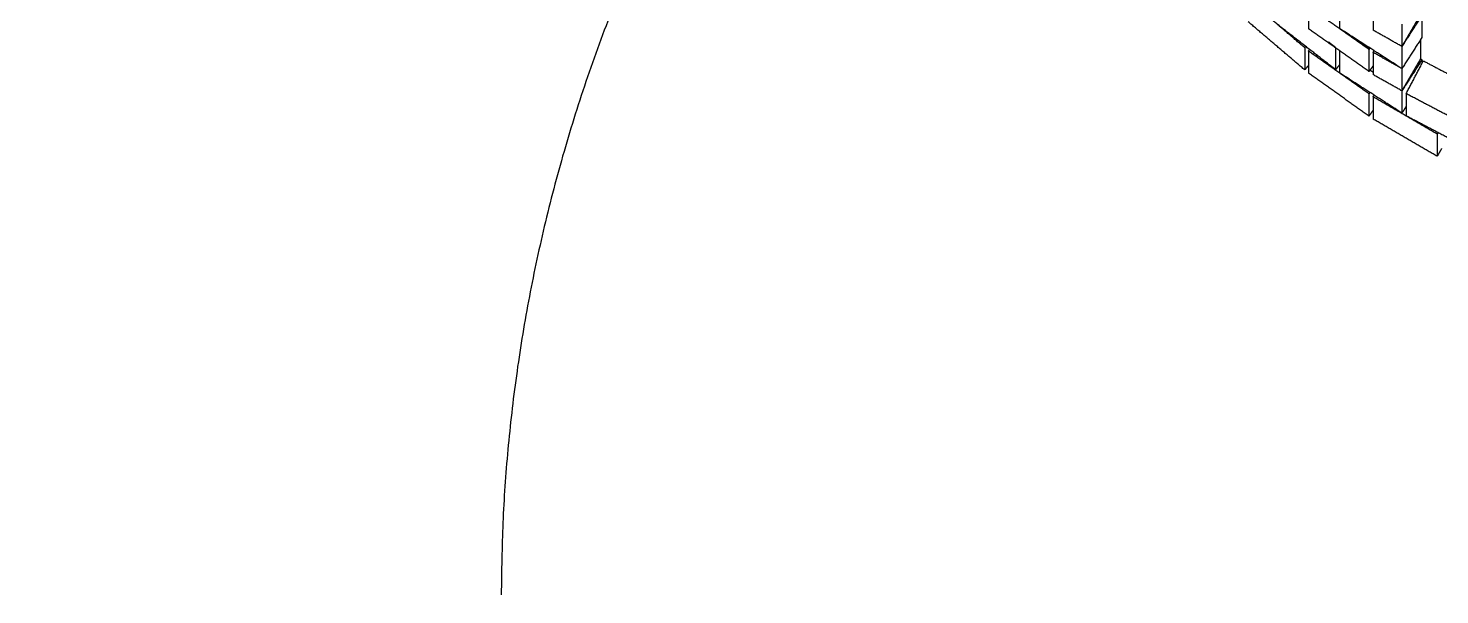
# Model space of a CAD drawing. Header units: centimetres. Extents: x 0 to 19.8, y 0 to 41.5.
# Drawn here: x 9.911 to 13.723, y 9.952 to 11.482 of the extents above; entities that cross this region are included whole.
import ezdxf

# ---------------------------------------------------------------- set-up
doc = ezdxf.new("R2010")
doc.units = ezdxf.units.CM
doc.layers.add('Make2D$Visible$Curves', color=7, linetype='Continuous', true_color=0x000000)

msp = doc.modelspace()

# ---------------------------------------------------------------- linework, layer by layer
at = {"layer": 'Make2D$Visible$Curves', "color": 18, "lineweight": -3, "true_color": 0x000000}
msp.add_rational_spline([(12.4568, 13.0083), (11.1881, 11.7433), (11.1881, 9.9517)], [0.854106235318, 0.845178443051, 0.980423998556], degree=2, dxfattribs=at)
for points in [[(13.358, 11.4296), (13.2818, 11.4945), (13.2057, 11.5593)], [(13.5316, 11.4249), (13.45, 11.4827), (13.3684, 11.5405)], [(13.3684, 11.5405), (13.3684, 11.5105), (13.3684, 11.4805)], [(13.4523, 11.5414), (13.4523, 11.5114), (13.4523, 11.4814)], [(13.5428, 11.5367), (13.5428, 11.5067), (13.5428, 11.4767)], [(13.6708, 11.5194), (13.6456, 11.4762), (13.6204, 11.433)], [(13.6746, 11.5171), (13.6475, 11.475), (13.6204, 11.433)], [(13.6746, 11.5171), (13.6746, 11.4871), (13.6746, 11.4571)], [(13.358, 11.3696), (13.2818, 11.4345), (13.2057, 11.4993)], [(13.4415, 11.3701), (13.3626, 11.4315), (13.2837, 11.493)], [(13.5316, 11.3649), (13.45, 11.4227), (13.3684, 11.4805)], [(13.6204, 11.373), (13.5364, 11.4272), (13.4523, 11.4814)], [(13.6204, 11.433), (13.5816, 11.4549), (13.5428, 11.4767)], [(13.6204, 11.493), (13.6204, 11.463), (13.6204, 11.433)], [(13.4415, 11.4301), (13.4319, 11.4376), (13.4222, 11.4451)], [(13.472, 11.4691), (13.4716, 11.4687), (13.4712, 11.4682)], [(13.479, 11.4628), (13.4794, 11.4634), (13.4798, 11.464)], [(13.503, 11.449), (13.5021, 11.4479), (13.5013, 11.4468)], [(13.5023, 11.4481), (13.5176, 11.4374), (13.5328, 11.4266)], [(13.6746, 11.4571), (13.6475, 11.415), (13.6204, 11.373)], [(13.6444, 11.4742), (13.6454, 11.4737), (13.6463, 11.4732)], [(13.6708, 11.4511), (13.6708, 11.4256), (13.6708, 11.4001)], [(13.3608, 11.433), (13.3594, 11.4313), (13.358, 11.4296)], [(13.358, 11.4296), (13.358, 11.3996), (13.358, 11.3696)], [(13.3684, 11.4205), (13.3699, 11.4227), (13.3715, 11.4248)], [(13.5316, 11.3049), (13.45, 11.3627), (13.3684, 11.4205)], [(13.3684, 11.4205), (13.3684, 11.3905), (13.3684, 11.3605)], [(13.3916, 11.4091), (13.3904, 11.4078), (13.3892, 11.4064)], [(13.4415, 11.4301), (13.4415, 11.4001), (13.4415, 11.3701)], [(13.4523, 11.4214), (13.4523, 11.3914), (13.4523, 11.3614)], [(13.5343, 11.4287), (13.5329, 11.4268), (13.5316, 11.4249)], [(13.5316, 11.4249), (13.5316, 11.3949), (13.5316, 11.3649)], [(13.5428, 11.4167), (13.5442, 11.419), (13.5455, 11.4214)], [(13.6204, 11.373), (13.5816, 11.3949), (13.5428, 11.4167)], [(13.5428, 11.4167), (13.5428, 11.3867), (13.5428, 11.3567)], [(13.5636, 11.4101), (13.5624, 11.4084), (13.5612, 11.4067)], [(13.6204, 11.433), (13.6204, 11.403), (13.6204, 11.373)], [(13.6708, 11.3994), (13.6456, 11.3562), (13.6204, 11.313)], [(13.6706, 11.3997), (13.6726, 11.3984), (13.6746, 11.3971)], [(13.3684, 11.382), (13.3632, 11.3758), (13.358, 11.3696)], [(13.4524, 11.384), (13.447, 11.377), (13.4415, 11.3701)], [(13.6204, 11.253), (13.5364, 11.3072), (13.4523, 11.3614)], [(13.5428, 11.3807), (13.5372, 11.3728), (13.5316, 11.3649)], [(13.5428, 11.3631), (13.5372, 11.3667), (13.5316, 11.3703)], [(13.6746, 11.3971), (13.6475, 11.355), (13.6204, 11.313)], [(13.6204, 11.373), (13.6204, 11.343), (13.6204, 11.313)], [(13.632, 11.3053), (13.6552, 11.3496), (13.6785, 11.3939)], [(13.6746, 11.3971), (13.6746, 11.3918), (13.6746, 11.3865)], [(13.6785, 11.3939), (13.7499, 11.3564), (13.8213, 11.3189)], [(13.5316, 11.2449), (13.45, 11.3027), (13.3684, 11.3605)], [(13.6204, 11.313), (13.5816, 11.3349), (13.5428, 11.3567)], [(13.6441, 11.3534), (13.645, 11.3529), (13.6459, 11.3524)], [(13.5343, 11.3088), (13.533, 11.3068), (13.5316, 11.3049)], [(13.5316, 11.3049), (13.5316, 11.2749), (13.5316, 11.2449)], [(13.5428, 11.2967), (13.5442, 11.2992), (13.5457, 11.3016)], [(13.7157, 11.1961), (13.6292, 11.2464), (13.5428, 11.2967)], [(13.5428, 11.2967), (13.5428, 11.2667), (13.5428, 11.2367)], [(13.6204, 11.313), (13.6204, 11.283), (13.6204, 11.253)], [(13.8091, 11.2123), (13.7205, 11.2588), (13.632, 11.3053)], [(13.632, 11.3053), (13.632, 11.2753), (13.632, 11.2453)], [(13.5428, 11.2607), (13.5372, 11.2528), (13.5316, 11.2449)], [(13.6321, 11.2711), (13.6263, 11.262), (13.6204, 11.253)], [(13.7157, 11.1361), (13.6292, 11.1864), (13.5428, 11.2367)], [(13.8091, 11.1523), (13.7205, 11.1988), (13.632, 11.2453)], [(13.7181, 11.2002), (13.7169, 11.1982), (13.7157, 11.1961)], [(13.7157, 11.1961), (13.7157, 11.1661), (13.7157, 11.1361)], [(13.7277, 11.1568), (13.7217, 11.1464), (13.7157, 11.1361)]]:
    msp.add_open_spline(points, degree=2, dxfattribs=at)

doc.saveas('drawing.dxf')
